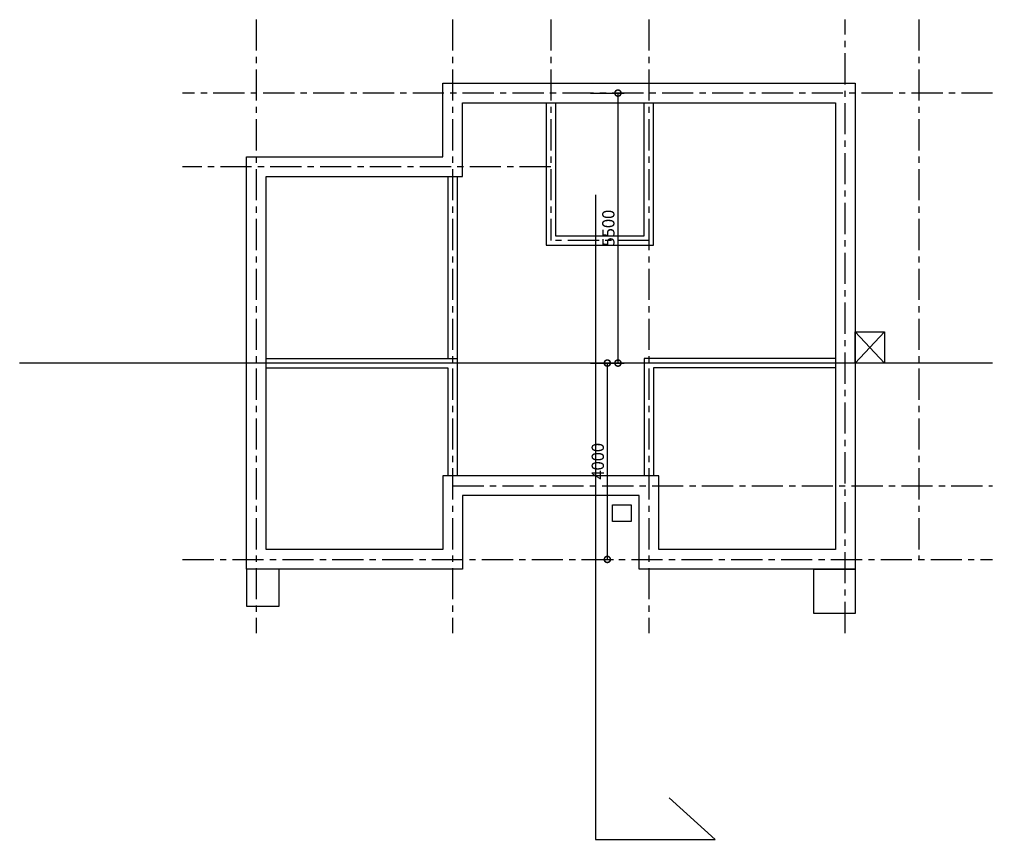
# Model space of a CAD drawing. Header units: millimetres. Extents: x 4989879 to 10076675, y 2981195 to 5990983.
# Drawn here: x 5015774 to 5035598, y 2998726 to 3015433 of the extents above; entities that cross this region are included whole.
import ezdxf

# ---------------------------------------------------------------- set-up
doc = ezdxf.new("R2010")
doc.units = ezdxf.units.MM
doc.header["$LTSCALE"] = 20
doc.linetypes.add('CENTER', pattern=[50.8, 31.75, -6.35, 6.35, -6.35])
for name, color, linetype in [('1-Cen', 1, 'CENTER'), ('2-CON', 2, 'Continuous'), ('3-ETC', 3, 'Continuous'), ('6-TEXT', 7, 'Continuous')]:
    doc.layers.add(name, color=color, linetype=linetype)
doc.styles.get("Standard").update_dxf_attribs({"font": 'l_10646.ttf'})
doc.dimstyles.new('평면도', dxfattribs={"dimscale": 100, "dimtxt": 2.5, "dimasz": 2.5, "dimexe": 1.25, "dimexo": 0.625, "dimtad": 1, "dimtxsty": 'Standard', "dimblk": 'DOTSMALL', "dimcen": 2.5, "dimadec": 0, "dimazin": 0, "dimtfac": 1, "dimtix": 1, "dimtmove": 0, "dimatfit": 3, "dimfxl": 1, "dimarcsym": 0})

# ---------------------------------------------------------------- blocks, each defined once
blk = doc.blocks.new('_DotSmall')
at = {"color": 0, "linetype": 'ByBlock', "const_width": 0.5}
blk.add_lwpolyline([(-0.0625, 0, 1), (0.0625, 0, 1)], format="xyb", close=True, dxfattribs=at)
blk = doc.blocks.new('*D3')
at = {"layer": '6-TEXT', "color": 0, "lineweight": -2, "transparency": 16777216}
for p, q in [((5027410, 3013933), (5028091, 3013933)), ((5027966, 3013933), (5027966, 3008433)), ((5027410, 3008433), (5028091, 3008433))]:
    blk.add_line(p, q, dxfattribs=at)
at = {"layer": 'Defpoints', "color": 0, "transparency": 16777216}
for p in [(5027348, 3013933), (5027348, 3008433), (5027966, 3008433)]:
    blk.add_point(p, dxfattribs=at)
at = {"layer": '6-TEXT', "color": 0, "lineweight": -2, "transparency": 16777216, "xscale": 250, "yscale": 250, "zscale": 250}
for p, rotation in [((5027966, 3013933), 90), ((5027966, 3008433), 270)]:
    blk.add_blockref('_DotSmall', p, dxfattribs=dict(at, rotation=rotation))
at = {"layer": '6-TEXT', "color": 0, "transparency": 16777216, "insert": (5027772, 3011183), "char_height": 250, "attachment_point": 5, "rotation": 90}
blk.add_mtext('5500', dxfattribs=at)
blk = doc.blocks.new('*D4')
at = {"layer": '6-TEXT', "color": 0, "lineweight": -2, "transparency": 16777216}
for p, q in [((5027750, 3008433), (5027750, 3004433)), ((5027813, 3008433), (5027875, 3008433)), ((5027813, 3004433), (5027875, 3004433))]:
    blk.add_line(p, q, dxfattribs=at)
at = {"layer": 'Defpoints', "color": 0, "transparency": 16777216}
for p in [(5027750, 3008433), (5027750, 3004433), (5027750, 3004433)]:
    blk.add_point(p, dxfattribs=at)
at = {"layer": '6-TEXT', "color": 0, "lineweight": -2, "transparency": 16777216, "xscale": 250, "yscale": 250, "zscale": 250}
for p, rotation in [((5027750, 3008433), 90), ((5027750, 3004433), 270)]:
    blk.add_blockref('_DotSmall', p, dxfattribs=dict(at, rotation=rotation))
at = {"layer": '6-TEXT', "color": 0, "transparency": 16777216, "insert": (5027557, 3006433), "char_height": 250, "attachment_point": 5, "rotation": 90}
blk.add_mtext('4000', dxfattribs=at)

msp = doc.modelspace()

# ---------------------------------------------------------------- linework, layer by layer
at = {"layer": '1-Cen', "linetype": 'CENTER'}
for p, q in [((5020597.62, 3015432.878), (5020597.62, 3002932.878)), ((5024597.62, 3015432.878), (5024597.62, 3002932.878)), ((5026597.62, 3015432.878), (5026597.62, 3010932.878)), ((5028597.62, 3015432.878), (5028597.62, 3002932.878)), ((5032597.62, 3002932.878), (5032597.62, 3015432.878)), ((5034097.62, 3015432.878), (5034097.62, 3004432.878)), ((5035597.62, 3013932.878), (5019097.62, 3013932.878)), ((5026597.62, 3012432.878), (5019097.62, 3012432.878)), ((5028597.62, 3010932.878), (5026597.62, 3010932.878)), ((5024597.62, 3005932.878), (5035597.62, 3005932.878)), ((5019097.62, 3004432.878), (5035597.62, 3004432.878))]:
    msp.add_line(p, q, dxfattribs=at)
at = {"layer": '2-CON'}
for p, q in [((5024397.62, 3012632.878), (5024397.62, 3014132.878)), ((5024397.62, 3014132.878), (5032797.62, 3014132.878)), ((5032797.62, 3014132.878), (5032797.62, 3004232.878)), ((5024797.62, 3012232.878), (5024797.62, 3013732.878)), ((5024797.62, 3013732.878), (5032397.62, 3013732.878)), ((5026502.62, 3013732.878), (5026502.62, 3010837.878)), ((5026692.62, 3013732.878), (5026692.62, 3011027.878)), ((5028502.62, 3011027.878), (5028502.62, 3013732.878)), ((5028692.62, 3010837.878), (5028692.62, 3013732.878)), ((5032397.62, 3013732.878), (5032397.62, 3004632.878)), ((5020397.62, 3012632.878), (5024397.62, 3012632.878)), ((5020397.62, 3004232.878), (5020397.62, 3012632.878)), ((5020797.62, 3012232.878), (5024797.62, 3012232.878)), ((5020797.62, 3004632.878), (5020797.62, 3012232.878)), ((5024502.62, 3012232.878), (5024502.62, 3008527.878)), ((5024692.62, 3012232.878), (5024692.62, 3008527.878)), ((5026692.62, 3011027.878), (5028502.62, 3011027.878)), ((5026502.62, 3010837.878), (5028692.62, 3010837.878)), ((5032797.62, 3009066.082), (5033397.62, 3009066.082)), ((5032797.62, 3008432.878), (5032797.62, 3009066.082)), ((5033397.62, 3009066.082), (5032797.62, 3008432.878)), ((5032797.62, 3009066.082), (5033397.62, 3008432.878)), ((5033397.62, 3009066.082), (5033397.62, 3008432.878)), ((5020797.62, 3008527.878), (5024692.62, 3008527.878)), ((5024692.62, 3008527.878), (5024692.62, 3006132.878)), ((5032397.62, 3008527.878), (5028502.62, 3008527.878)), ((5028502.62, 3008527.878), (5028502.62, 3006132.878)), ((5020797.62, 3008337.878), (5024502.62, 3008337.878)), ((5024502.62, 3008337.878), (5024502.62, 3006132.878)), ((5032397.62, 3008337.878), (5028692.62, 3008337.878)), ((5028692.62, 3008337.878), (5028692.62, 3006132.878)), ((5033397.62, 3008432.878), (5032797.62, 3008432.878)), ((5028797.62, 3006132.878), (5024397.62, 3006132.878)), ((5024397.62, 3006132.878), (5024397.62, 3004632.878)), ((5028797.62, 3004632.878), (5028797.62, 3006132.878)), ((5028397.62, 3005732.878), (5024797.62, 3005732.878)), ((5024797.62, 3005732.878), (5024797.62, 3004232.878)), ((5028397.62, 3004232.878), (5028397.62, 3005732.878)), ((5024397.62, 3004632.878), (5020797.62, 3004632.878)), ((5032397.62, 3004632.878), (5028797.62, 3004632.878)), ((5024797.62, 3004232.878), (5020397.62, 3004232.878)), ((5032797.62, 3004232.878), (5028397.62, 3004232.878))]:
    msp.add_line(p, q, dxfattribs=at)
at = {"layer": '3-ETC'}
for p, q in [((5027506.881, 3011862.946), (5027506.881, 2998726.244)), ((5035597.62, 3008432.878), (5015773.602, 3008432.878)), ((5029944.201, 2998726.244), (5029013.09, 2999574.656)), ((5027506.881, 2998726.244), (5029944.201, 2998726.244))]:
    msp.add_line(p, q, dxfattribs=at)
for points in [[(5028232.451, 3005543.805), (5028232.451, 3005208.696), (5027853.876, 3005208.696), (5027853.876, 3005543.805)], [(5020397.62, 3004232.878), (5020397.62, 3003477.412), (5021064.547, 3003477.412), (5021064.547, 3004232.878)], [(5032797.62, 3004232.878), (5032797.62, 3003329.158), (5031956.86, 3003329.158), (5031956.86, 3004232.878)]]:
    msp.add_lwpolyline(points, close=True, dxfattribs=at)

# ---------------------------------------------------------------- dimensions: what is measured, and where the dimension line sits
at = {"layer": '6-TEXT'}
for base, p1, p2, picture, middle in [((5027965.642, 3008432.878), (5027347.62, 3013932.878), (5027347.62, 3008432.878), '*D3', (5027771.892, 3011182.878)), ((5027750.381, 3004432.878), (5027750.381, 3008432.878), (5027750.381, 3004432.878), '*D4', (5027556.631, 3006432.878))]:
    dim = msp.add_linear_dim(base=base, p1=p1, p2=p2, angle=270, dimstyle='평면도', dxfattribs=at)
    dim.commit()
    dim.dimension.update_dxf_attribs({"geometry": picture, "text_midpoint": middle})

doc.saveas('drawing.dxf')
